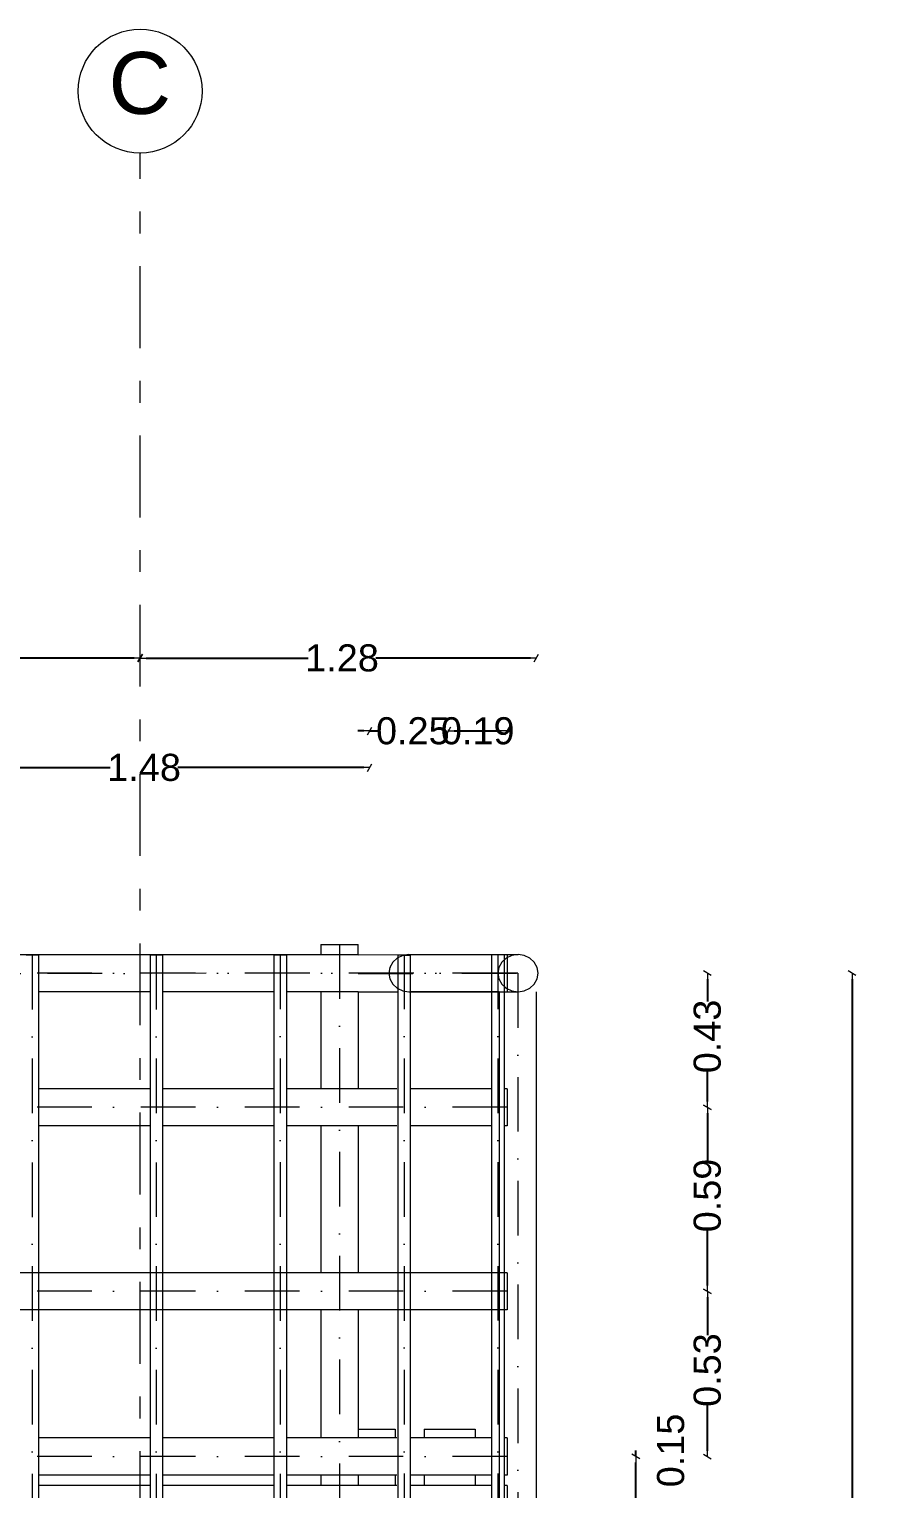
# Model space of a CAD drawing. Header units: millimetres. Extents: x -71878 to 121433, y -67383 to 83273.
# Drawn here: x -22085 to -19371, y 19138 to 23852 of the extents above; entities that cross this region are included whole.
import ezdxf

# ---------------------------------------------------------------- set-up
doc = ezdxf.new("R2010")
doc.units = ezdxf.units.MM
doc.header["$MEASUREMENT"] = 0
doc.set_wipeout_variables(frame=1)
for name, pattern in [('Dot & Dashed', [335.138881, 176.388884, -88.194442, 0, -70.555556]), ('Double Dashed', [546.805537, 264.583325, -105.833328, 70.555556, -105.833328]), ('Wipeout_Contour', [1000, 0, -1000])]:
    doc.linetypes.add(name, pattern=pattern)
for name, color, linetype, lineweight in [('ACOTACIONES', 7, 'Continuous', 9), ('COLUMNAS_Pluma_Nº__1', 7, 'Continuous', 0), ('EJES_Pluma_Nº__21', 7, 'Continuous', 5), ('ENTIRADO_Pluma_Nº__21', 7, 'Continuous', 5), ('Vigas_Pluma_Nº__21', 7, 'Continuous', 5)]:
    doc.layers.add(name, color=color, linetype=linetype, lineweight=lineweight)
doc.layers.add('COLUMNAS', color=7, linetype='Continuous')
doc.layers.add('ENTIRADO_Pluma_Nº__24', color=7, linetype='Continuous', lineweight=5, true_color=0x969696)
doc.layers.add('Vigas_Pluma_Nº__24', color=7, linetype='Continuous', lineweight=5, true_color=0x969696)
doc.styles.add('Estilo_Generado_2', font='Arial.ttf')
doc.styles.add('Estilo_Generado_3', font='swissb.ttf')
doc.dimstyles.new('Estilo_Generado__1', dxfattribs={"dimtxt": 87.5, "dimasz": 19, "dimexe": 0.18, "dimexo": 0, "dimgap": 0.09, "dimtad": 0, "dimlfac": 0.001, "dimzin": 0, "dimdsep": 46, "dimtxsty": 'Estilo_Generado_2', "dimblk": 'ARROWHEAD_2', "dimblk1": 'ARROWHEAD_2', "dimblk2": 'ARROWHEAD_2', "dimcen": 0.09, "dimse1": 1, "dimse2": 1, "dimclrd": 7, "dimclre": 7, "dimclrt": 7, "dimadec": 0, "dimazin": 0, "dimtfac": 1, "dimtmove": 0, "dimatfit": 3, "dimfxl": 1, "dimtolj": 1, "dimtzin": 0, "dimarcsym": 0})
doc.dimstyles.new('Estilo_Generado__2', dxfattribs={"dimtxt": 87.5, "dimasz": 19, "dimexe": 0.18, "dimexo": 0, "dimgap": 0.09, "dimtad": 0, "dimlfac": 0.001, "dimzin": 0, "dimdsep": 46, "dimtxsty": 'Estilo_Generado_2', "dimblk": 'ARROWHEAD_2', "dimblk1": 'ARROWHEAD_2', "dimblk2": 'ARROWHEAD_2', "dimcen": 0.09, "dimse1": 1, "dimse2": 1, "dimclrd": 7, "dimclre": 7, "dimclrt": 7, "dimadec": 0, "dimazin": 0, "dimtfac": 1, "dimtmove": 0, "dimatfit": 3, "dimfxl": 1, "dimtolj": 1, "dimtzin": 0, "dimarcsym": 0})

# ---------------------------------------------------------------- blocks, each defined once
blk = doc.blocks.new('ARROWHEAD_2')
at = {"color": 0, "linetype": 'Continuous', "lineweight": 0}
for p, q in [((0, 0), (-1, 0)), ((-0.38, -0.66), (0.38, 0.66))]:
    blk.add_line(p, q, dxfattribs=at)
blk = doc.blocks.new('*D483')
at = {"layer": 'ACOTACIONES', "color": 7, "linetype": 'Continuous', "lineweight": -2, "transparency": 16777216}
for p, q in [((-22447.7, 21467.7), (-21823, 21467.7)), ((-21004.3, 21467.7), (-21604.3, 21467.7))]:
    blk.add_line(p, q, dxfattribs=at)
at = {"layer": 'Defpoints', "color": 0, "linetype": 'Continuous', "transparency": 16777216}
for p in [(-20985.3, 21467.7), (-22466.7, 19330.5), (-20985.3, 19330.5)]:
    blk.add_point(p, dxfattribs=at)
at = {"layer": 'ACOTACIONES', "color": 7, "linetype": 'Continuous', "lineweight": -2, "transparency": 16777216, "xscale": 19, "yscale": 19, "zscale": 19, "rotation": 180}
blk.add_blockref('ARROWHEAD_2', (-22466.7, 21467.7), dxfattribs=at)
at = {"layer": 'ACOTACIONES', "color": 7, "linetype": 'Continuous', "lineweight": -2, "transparency": 16777216, "xscale": 19, "yscale": 19, "zscale": 19}
blk.add_blockref('ARROWHEAD_2', (-20985.3, 21467.7), dxfattribs=at)
at = {"layer": 'ACOTACIONES', "color": 7, "linetype": 'Continuous', "transparency": 16777216, "insert": (-21713.7, 21467.7), "char_height": 87.5, "attachment_point": 5, "style": 'Estilo_Generado_2'}
blk.add_mtext('\\A1;1.48', dxfattribs=at)
blk = doc.blocks.new('*D484')
at = {"layer": 'ACOTACIONES', "color": 7, "linetype": 'Continuous', "lineweight": -2, "transparency": 16777216}
for p, q in [((-21004.3, 21585.9), (-21023.3, 21585.9)), ((-20985.3, 21585.9), (-20959.2, 21585.9)), ((-20731.9, 21585.9), (-20733.4, 21585.9)), ((-20712.9, 21585.9), (-20693.9, 21585.9))]:
    blk.add_line(p, q, dxfattribs=at)
at = {"layer": 'Defpoints', "color": 0, "linetype": 'Continuous', "transparency": 16777216}
for p in [(-20731.9, 21585.9), (-20985.3, 19330.5), (-20731.9, 19330.5)]:
    blk.add_point(p, dxfattribs=at)
at = {"layer": 'ACOTACIONES', "color": 7, "linetype": 'Continuous', "lineweight": -2, "transparency": 16777216, "xscale": 19, "yscale": 19, "zscale": 19}
blk.add_blockref('ARROWHEAD_2', (-20985.3, 21585.9), dxfattribs=at)
at = {"layer": 'ACOTACIONES', "color": 7, "linetype": 'Continuous', "lineweight": -2, "transparency": 16777216, "xscale": 19, "yscale": 19, "zscale": 19, "rotation": 180}
blk.add_blockref('ARROWHEAD_2', (-20731.9, 21585.9), dxfattribs=at)
at = {"layer": 'ACOTACIONES', "color": 7, "linetype": 'Continuous', "transparency": 16777216, "insert": (-20846.3, 21585.9), "char_height": 87.5, "attachment_point": 5, "style": 'Estilo_Generado_2'}
blk.add_mtext('\\A1;0.25', dxfattribs=at)
blk = doc.blocks.new('*D486')
at = {"layer": 'ACOTACIONES', "color": 7, "linetype": 'Continuous', "lineweight": -2, "transparency": 16777216}
blk.add_line((-20712.9, 21585.9), (-20560.7, 21585.9), dxfattribs=at)
at = {"layer": 'Defpoints', "color": 0, "linetype": 'Continuous', "transparency": 16777216}
for p in [(-20541.7, 21585.9), (-20731.9, 21467.7), (-20541.7, 19302.4)]:
    blk.add_point(p, dxfattribs=at)
at = {"layer": 'ACOTACIONES', "color": 7, "linetype": 'Continuous', "lineweight": -2, "transparency": 16777216, "xscale": 19, "yscale": 19, "zscale": 19, "rotation": 180}
blk.add_blockref('ARROWHEAD_2', (-20731.9, 21585.9), dxfattribs=at)
at = {"layer": 'ACOTACIONES', "color": 7, "linetype": 'Continuous', "lineweight": -2, "transparency": 16777216, "xscale": 19, "yscale": 19, "zscale": 19}
blk.add_blockref('ARROWHEAD_2', (-20541.7, 21585.9), dxfattribs=at)
at = {"layer": 'ACOTACIONES', "color": 7, "linetype": 'Continuous', "transparency": 16777216, "insert": (-20636.8, 21585.9), "char_height": 87.5, "attachment_point": 5, "style": 'Estilo_Generado_2'}
blk.add_mtext('\\A1;0.19', dxfattribs=at)
blk = doc.blocks.new('*D495')
at = {"layer": 'ACOTACIONES', "color": 7, "linetype": 'Continuous', "lineweight": -2, "transparency": 16777216}
for p, q in [((-27150.5, 21821.3), (-24548.6, 21821.3)), ((-21745.5, 21821.3), (-24322.8, 21821.3))]:
    blk.add_line(p, q, dxfattribs=at)
at = {"layer": 'Defpoints', "color": 0, "linetype": 'Continuous', "transparency": 16777216}
for p in [(-21726.5, 21821.3), (-27169.5, 19149.2), (-21726.5, 19149.2)]:
    blk.add_point(p, dxfattribs=at)
at = {"layer": 'ACOTACIONES', "color": 7, "linetype": 'Continuous', "lineweight": -2, "transparency": 16777216, "xscale": 19, "yscale": 19, "zscale": 19, "rotation": 180}
blk.add_blockref('ARROWHEAD_2', (-27169.5, 21821.3), dxfattribs=at)
at = {"layer": 'ACOTACIONES', "color": 7, "linetype": 'Continuous', "lineweight": -2, "transparency": 16777216, "xscale": 19, "yscale": 19, "zscale": 19}
blk.add_blockref('ARROWHEAD_2', (-21726.5, 21821.3), dxfattribs=at)
at = {"layer": 'ACOTACIONES', "color": 7, "linetype": 'Continuous', "transparency": 16777216, "insert": (-24435.7, 21821.3), "char_height": 87.5, "attachment_point": 5, "style": 'Estilo_Generado_2'}
blk.add_mtext('\\A1;5.44', dxfattribs=at)
blk = doc.blocks.new('*D497')
at = {"layer": 'ACOTACIONES', "color": 7, "linetype": 'Continuous', "lineweight": -2, "transparency": 16777216}
for p, q in [((-21707.5, 21821.3), (-21184.1, 21821.3)), ((-20466.8, 21821.3), (-20965.5, 21821.3))]:
    blk.add_line(p, q, dxfattribs=at)
at = {"layer": 'Defpoints', "color": 0, "linetype": 'Continuous', "transparency": 16777216}
for p in [(-20447.8, 21821.3), (-21726.5, 20863.1), (-20447.8, 19319.1)]:
    blk.add_point(p, dxfattribs=at)
at = {"layer": 'ACOTACIONES', "color": 7, "linetype": 'Continuous', "lineweight": -2, "transparency": 16777216, "xscale": 19, "yscale": 19, "zscale": 19, "rotation": 180}
blk.add_blockref('ARROWHEAD_2', (-21726.5, 21821.3), dxfattribs=at)
at = {"layer": 'ACOTACIONES', "color": 7, "linetype": 'Continuous', "lineweight": -2, "transparency": 16777216, "xscale": 19, "yscale": 19, "zscale": 19}
blk.add_blockref('ARROWHEAD_2', (-20447.8, 21821.3), dxfattribs=at)
at = {"layer": 'ACOTACIONES', "color": 7, "linetype": 'Continuous', "transparency": 16777216, "insert": (-21074.8, 21821.3), "char_height": 87.5, "attachment_point": 5, "style": 'Estilo_Generado_2'}
blk.add_mtext('\\A1;1.28', dxfattribs=at)
blk = doc.blocks.new('*D519')
at = {"layer": 'ACOTACIONES', "color": 7, "linetype": 'Continuous', "lineweight": -2, "transparency": 16777216}
for p, q in [((-20126.6, 19242.4), (-20126.6, 19262.1)), ((-20126.6, 19108.2), (-20126.6, 19223.4))]:
    blk.add_line(p, q, dxfattribs=at)
at = {"layer": 'Defpoints', "color": 0, "linetype": 'Continuous', "transparency": 16777216}
for p in [(-20541.7, 19242.4), (-20126.6, 19242.4), (-20541.7, 19089.2)]:
    blk.add_point(p, dxfattribs=at)
at = {"layer": 'ACOTACIONES', "color": 7, "linetype": 'Continuous', "lineweight": -2, "transparency": 16777216, "xscale": 19, "yscale": 19, "zscale": 19}
for p, rotation in [((-20126.6, 19242.4), 90), ((-20126.6, 19089.2), 270)]:
    blk.add_blockref('ARROWHEAD_2', p, dxfattribs=dict(at, rotation=rotation))
at = {"layer": 'ACOTACIONES', "color": 7, "linetype": 'Continuous', "transparency": 16777216, "insert": (-20013.7, 19262.1), "char_height": 87.5, "attachment_point": 5, "rotation": 90, "style": 'Estilo_Generado_2'}
blk.add_mtext('\\A1;0.15', dxfattribs=at)
blk = doc.blocks.new('*D520')
at = {"layer": 'ACOTACIONES', "color": 7, "linetype": 'Continuous', "lineweight": -2, "transparency": 16777216}
for p, q in [((-19895.6, 19757.3), (-19895.6, 19634.6)), ((-19895.6, 19261.4), (-19895.6, 19408.8))]:
    blk.add_line(p, q, dxfattribs=at)
at = {"layer": 'Defpoints', "color": 0, "linetype": 'Continuous', "transparency": 16777216}
for p in [(-20541.7, 19776.3), (-19895.6, 19776.3), (-20541.7, 19242.4)]:
    blk.add_point(p, dxfattribs=at)
at = {"layer": 'ACOTACIONES', "color": 7, "linetype": 'Continuous', "lineweight": -2, "transparency": 16777216, "xscale": 19, "yscale": 19, "zscale": 19}
for p, rotation in [((-19895.6, 19776.3), 90), ((-19895.6, 19242.4), 270)]:
    blk.add_blockref('ARROWHEAD_2', p, dxfattribs=dict(at, rotation=rotation))
at = {"layer": 'ACOTACIONES', "color": 7, "linetype": 'Continuous', "transparency": 16777216, "insert": (-19895.6, 19521.7), "char_height": 87.5, "attachment_point": 5, "rotation": 90, "style": 'Estilo_Generado_2'}
blk.add_mtext('\\A1;0.53', dxfattribs=at)
blk = doc.blocks.new('*D521')
at = {"layer": 'ACOTACIONES', "color": 7, "linetype": 'Continuous', "lineweight": -2, "transparency": 16777216}
for p, q in [((-19895.6, 20351.3), (-19895.6, 20198.5)), ((-19895.6, 19795.3), (-19895.6, 19972.8))]:
    blk.add_line(p, q, dxfattribs=at)
at = {"layer": 'Defpoints', "color": 0, "linetype": 'Continuous', "transparency": 16777216}
for p in [(-20541.7, 20370.3), (-19895.6, 20370.3), (-20541.7, 19776.3)]:
    blk.add_point(p, dxfattribs=at)
at = {"layer": 'ACOTACIONES', "color": 7, "linetype": 'Continuous', "lineweight": -2, "transparency": 16777216, "xscale": 19, "yscale": 19, "zscale": 19}
for p, rotation in [((-19895.6, 20370.3), 90), ((-19895.6, 19776.3), 270)]:
    blk.add_blockref('ARROWHEAD_2', p, dxfattribs=dict(at, rotation=rotation))
at = {"layer": 'ACOTACIONES', "color": 7, "linetype": 'Continuous', "transparency": 16777216, "insert": (-19895.6, 20085.6), "char_height": 87.5, "attachment_point": 5, "rotation": 90, "style": 'Estilo_Generado_2'}
blk.add_mtext('\\A1;0.59', dxfattribs=at)
blk = doc.blocks.new('*D522')
at = {"layer": 'ACOTACIONES', "color": 7, "linetype": 'Continuous', "lineweight": -2, "transparency": 16777216}
for p, q in [((-19895.6, 20784.5), (-19895.6, 20712.1)), ((-19895.6, 20389.3), (-19895.6, 20486.3))]:
    blk.add_line(p, q, dxfattribs=at)
at = {"layer": 'Defpoints', "color": 0, "linetype": 'Continuous', "transparency": 16777216}
for p in [(-20507.8, 20803.5), (-19895.6, 20803.5), (-20541.7, 20370.3)]:
    blk.add_point(p, dxfattribs=at)
at = {"layer": 'ACOTACIONES', "color": 7, "linetype": 'Continuous', "lineweight": -2, "transparency": 16777216, "xscale": 19, "yscale": 19, "zscale": 19}
for p, rotation in [((-19895.6, 20803.5), 90), ((-19895.6, 20370.3), 270)]:
    blk.add_blockref('ARROWHEAD_2', p, dxfattribs=dict(at, rotation=rotation))
at = {"layer": 'ACOTACIONES', "color": 7, "linetype": 'Continuous', "transparency": 16777216, "insert": (-19895.6, 20599.2), "char_height": 87.5, "attachment_point": 5, "rotation": 90, "style": 'Estilo_Generado_2'}
blk.add_mtext('\\A1;0.43', dxfattribs=at)
blk = doc.blocks.new('*D523')
at = {"layer": 'ACOTACIONES', "color": 7, "linetype": 'Continuous', "lineweight": -2, "transparency": 16777216}
for p, q in [((-19428.7, 20784.5), (-19428.7, 15480)), ((-19428.7, 9857.1), (-19428.7, 15193.3))]:
    blk.add_line(p, q, dxfattribs=at)
at = {"layer": 'Defpoints', "color": 0, "linetype": 'Continuous', "transparency": 16777216}
for p in [(-20507.8, 20803.5), (-19428.7, 20803.5), (-20507.8, 9838.1)]:
    blk.add_point(p, dxfattribs=at)
at = {"layer": 'ACOTACIONES', "color": 7, "linetype": 'Continuous', "lineweight": -2, "transparency": 16777216, "xscale": 19, "yscale": 19, "zscale": 19}
for p, rotation in [((-19428.7, 20803.5), 90), ((-19428.7, 9838.1), 270)]:
    blk.add_blockref('ARROWHEAD_2', p, dxfattribs=dict(at, rotation=rotation))
at = {"layer": 'ACOTACIONES', "color": 7, "linetype": 'Continuous', "transparency": 16777216, "insert": (-19428.7, 15336.6), "char_height": 87.5, "attachment_point": 5, "rotation": 90, "style": 'Estilo_Generado_2'}
blk.add_mtext('\\A1;10.97', dxfattribs=at)

msp = doc.modelspace()

# ---------------------------------------------------------------- linework, layer by layer
at = {"layer": 'EJES_Pluma_Nº__21', "linetype": 'Double Dashed'}
for p, q in [((-21726.504, 23452.423), (-21726.504, 23452.422)), ((-21726.504, 14620.49), (-21726.504, 23452.423))]:
    msp.add_line(p, q, dxfattribs=at)
at = {"layer": 'EJES_Pluma_Nº__21', "linetype": 'Continuous'}
msp.add_circle((-21726.504, 23652.422), 200, dxfattribs=at)
at = {"layer": 'EJES_Pluma_Nº__21', "linetype": 'Double Dashed'}
msp.add_point((-21726.504, 23452.423), dxfattribs=at)
msp.add_point((-21726.504, 23452.423), dxfattribs=at)
at = {"layer": 'ENTIRADO_Pluma_Nº__21', "linetype": 'Continuous'}
for p, q in [((-22094.507, 20862.932), (-22054.507, 20862.932)), ((-22054.507, 20862.932), (-22054.507, 9971.763)), ((-21694.507, 20863.068), (-21694.507, 9971.763)), ((-21694.507, 20863.068), (-21654.507, 20863.068)), ((-21654.507, 20863.068), (-21654.507, 9971.763)), ((-21294.507, 20863.205), (-21294.507, 9971.763)), ((-21294.507, 20863.205), (-21254.507, 20863.205)), ((-21254.507, 20863.205), (-21254.507, 9971.763))]:
    msp.add_line(p, q, dxfattribs=at)
at = {"layer": 'ENTIRADO_Pluma_Nº__24', "linetype": 'Dot & Dashed'}
for p, q in [((-22074.507, 20862.932), (-22074.507, 9971.763)), ((-21674.507, 20863.068), (-21674.507, 9971.763)), ((-21274.507, 20863.205), (-21274.507, 9971.763))]:
    msp.add_line(p, q, dxfattribs=at)
at = {"layer": 'Vigas_Pluma_Nº__21', "linetype": 'Continuous'}
for p, q in [((-21142.993, 20896.623), (-21142.993, 20862.793)), ((-21142.993, 20896.623), (-21022.993, 20896.623)), ((-21023.072, 20862.793), (-21022.993, 20896.623)), ((-21023.072, 20862.793), (-22481.07, 20862.793)), ((-21694.507, 20743.061), (-22054.507, 20742.939)), ((-21294.507, 20743.198), (-21654.507, 20743.075)), ((-21022.915, 20742.793), (-21254.507, 20743.211)), ((-21142.993, 20743.01), (-21142.993, 20430.332)), ((-21022.915, 20742.793), (-21022.993, 20430.332)), ((-21694.507, 20430.332), (-22054.507, 20430.332)), ((-21294.507, 20430.332), (-21654.507, 20430.332)), ((-20898.095, 20430.332), (-21254.507, 20430.332)), ((-20591.931, 20430.332), (-20854.507, 20430.332)), ((-20541.684, 20430.332), (-20551.931, 20430.332)), ((-20541.684, 20430.332), (-20541.684, 20310.332)), ((-21694.507, 20310.332), (-22054.507, 20310.332)), ((-21294.507, 20310.332), (-21654.507, 20310.332)), ((-20898.095, 20310.332), (-21254.507, 20310.332)), ((-21142.993, 20310.332), (-21142.993, 19836.29)), ((-21022.993, 20310.332), (-21022.993, 19836.29)), ((-20591.931, 20310.332), (-20854.507, 20310.332)), ((-20541.684, 20310.332), (-20551.931, 20310.332)), ((-20541.684, 19836.29), (-22581.906, 19836.29)), ((-20541.684, 19836.29), (-20541.684, 19716.29)), ((-20541.684, 19716.29), (-22581.906, 19716.29)), ((-21142.993, 19716.29), (-21142.993, 19302.356)), ((-21022.993, 19716.29), (-21022.993, 19302.356)), ((-21022.993, 19330.492), (-20902.993, 19330.492)), ((-21022.993, 19330.492), (-20948.542, 19330.492)), ((-20902.993, 19330.492), (-20902.993, 19302.356)), ((-20809.315, 19330.492), (-20809.315, 19302.356)), ((-20809.315, 19330.492), (-20689.315, 19330.492)), ((-20764.544, 19330.492), (-20644.544, 19330.492)), ((-20644.544, 19330.492), (-20644.544, 19302.356)), ((-21694.507, 19302.356), (-22054.507, 19302.356)), ((-21294.507, 19302.356), (-21654.507, 19302.356)), ((-20898.095, 19302.356), (-21254.507, 19302.356)), ((-20591.931, 19302.356), (-20854.507, 19302.356)), ((-20541.684, 19302.356), (-20551.931, 19302.356)), ((-20541.684, 19302.356), (-20541.684, 19182.356)), ((-21694.507, 19182.356), (-22054.507, 19182.356)), ((-21694.507, 19149.218), (-22054.507, 19149.218)), ((-21294.507, 19182.356), (-21654.507, 19182.356)), ((-21294.507, 19149.218), (-21654.507, 19149.218)), ((-20898.095, 19182.356), (-21254.507, 19182.356)), ((-20898.095, 19149.218), (-21254.507, 19149.218)), ((-21142.993, 19182.356), (-21142.993, 19149.218)), ((-21022.993, 19182.356), (-21022.993, 19149.218)), ((-20902.993, 19182.356), (-20902.993, 19149.218)), ((-20591.931, 19182.356), (-20854.507, 19182.356)), ((-20591.931, 19149.218), (-20854.507, 19149.218)), ((-20809.315, 19182.356), (-20809.315, 19149.218)), ((-20644.544, 19182.356), (-20644.544, 19149.218)), ((-20541.684, 19182.356), (-20551.931, 19182.356)), ((-20541.684, 19149.218), (-20551.931, 19149.218)), ((-20541.684, 19149.218), (-20541.684, 19029.218))]:
    msp.add_line(p, q, dxfattribs=at)
at = {"layer": 'Vigas_Pluma_Nº__24', "linetype": 'Dot & Dashed'}
for p, q in [((-21082.993, 20896.623), (-21082.993, 16821.846)), ((-20541.684, 20370.332), (-22432.952, 20370.332)), ((-20541.684, 19776.29), (-22581.906, 19776.29)), ((-20541.684, 19242.356), (-22581.244, 19242.356))]:
    msp.add_line(p, q, dxfattribs=at)

# ---------------------------------------------------------------- texts
at = {"layer": 'EJES_Pluma_Nº__21', "linetype": 'Continuous', "insert": (-21828.458, 23677.354), "char_height": 200, "attachment_point": 4, "style": 'Estilo_Generado_3'}
msp.add_mtext('\\A1;{\\fSwis721 BT|b0|i0|c0|p34;C}', dxfattribs=at)

# ---------------------------------------------------------------- dimensions: what is measured, and where the dimension line sits
at = {"layer": 'ACOTACIONES', "linetype": 'Continuous'}
for base, p1, p2, picture, middle in [((-21726.504, 21821.319), (-27169.525, 19149.218), (-21726.504, 19149.218), '*D495', (-24435.678, 21821.319)), ((-20985.337, 21467.73), (-22466.654, 19330.492), (-20985.337, 19330.492), '*D483', (-21713.659, 21467.73))]:
    dim = msp.add_linear_dim(base=base, p1=p1, p2=p2, dimstyle='Estilo_Generado__1', dxfattribs=at)
    dim.commit()
    dim.dimension.update_dxf_attribs({"geometry": picture, "text_midpoint": middle, "dimtype": 160})
for base, p1, p2, picture, middle in [((-19895.552, 20370.332), (-20541.684, 19776.29), (-20541.684, 20370.332), '*D521', (-19895.552, 20085.647)), ((-19895.552, 19776.29), (-20541.684, 19242.356), (-20541.684, 19776.29), '*D520', (-19895.552, 19521.66)), ((-20126.574, 19242.356), (-20541.684, 19089.218), (-20541.684, 19242.356), '*D519', (-20013.677, 19262.082))]:
    dim = msp.add_linear_dim(base=base, p1=p1, p2=p2, angle=90, dimstyle='Estilo_Generado__2', dxfattribs=at)
    dim.commit()
    dim.dimension.update_dxf_attribs({"geometry": picture, "text_midpoint": middle, "dimtype": 160, "text_rotation": 90})

# ---------------------------------------------------------------- wipeouts: each hides what was drawn before it
at = {"color": 254, "linetype": 'Wipeout_Contour', "lineweight": 0, "ltscale": 233815.106786}
msp.add_wipeout([(-20506.693, 20863.43), (-20858.848, 20863.43), (-20878.845, 20860.493), (-20526.69, 20860.493)], dxfattribs=at).dxf.layer = 'COLUMNAS'

# ---------------------------------------------------------------- next in the draw order: wipeouts: each hides what was drawn before it
at = {"color": 254, "linetype": 'Wipeout_Contour', "lineweight": 0, "ltscale": 233741.79211}
msp.add_wipeout([(-20526.69, 20860.493), (-20878.845, 20860.493), (-20896.884, 20851.971), (-20544.73, 20851.971)], dxfattribs=at).dxf.layer = 'COLUMNAS'

# ---------------------------------------------------------------- next in the draw order: wipeouts: each hides what was drawn before it
at = {"color": 254, "linetype": 'Wipeout_Contour', "lineweight": 0, "ltscale": 1171209.371339244}
msp.add_wipeout([(-20486.696, 20860.493), (-20506.693, 20863.43), (-20526.69, 20860.493), (-20544.73, 20851.971), (-20559.046, 20838.697), (-20568.238, 20821.971), (-20571.405, 20803.43), (-20568.238, 20784.889), (-20559.046, 20768.163), (-20544.73, 20754.889), (-20526.69, 20746.367), (-20506.693, 20743.43), (-20486.696, 20746.367), (-20468.656, 20754.889), (-20454.34, 20768.163), (-20445.148, 20784.889), (-20441.981, 20803.43), (-20445.148, 20821.971), (-20454.34, 20838.697), (-20468.656, 20851.971)], dxfattribs=at).dxf.layer = 'COLUMNAS'

# ---------------------------------------------------------------- next in the draw order: linework, layer by layer
at = {"layer": 'Vigas_Pluma_Nº__21', "linetype": 'Continuous'}
msp.add_line((-20447.803, 20743.486), (-20447.803, 9898.123), dxfattribs=at)

# ---------------------------------------------------------------- next in the draw order: wipeouts: each hides what was drawn before it
at = {"color": 254, "linetype": 'Wipeout_Contour', "lineweight": 0, "ltscale": 233517.99237}
msp.add_wipeout([(-20526.69, 20746.367), (-20878.845, 20746.367), (-20858.848, 20743.43), (-20506.693, 20743.43)], dxfattribs=at).dxf.layer = 'COLUMNAS'

# ---------------------------------------------------------------- next in the draw order: wipeouts: each hides what was drawn before it
at = {"color": 254, "linetype": 'Wipeout_Contour', "lineweight": 0, "ltscale": 233473.695546}
msp.add_wipeout([(-20544.73, 20754.889), (-20896.884, 20754.889), (-20878.845, 20746.367), (-20526.69, 20746.367)], dxfattribs=at).dxf.layer = 'COLUMNAS'

# ---------------------------------------------------------------- next in the draw order: linework, layer by layer
at = {"layer": 'Vigas_Pluma_Nº__24', "linetype": 'Dot & Dashed'}
msp.add_line((-20507.803, 20803.466), (-20507.803, 9838.103), dxfattribs=at)

# ---------------------------------------------------------------- next in the draw order: dimensions: what is measured, and where the dimension line sits
at = {"layer": 'ACOTACIONES', "linetype": 'Continuous'}
dim = msp.add_linear_dim(base=(-19428.706, 20803.466), p1=(-20507.803, 9838.103), p2=(-20507.787, 20803.466), angle=90, dimstyle='Estilo_Generado__2', dxfattribs=at)
dim.commit()
dim.dimension.update_dxf_attribs({"geometry": '*D523', "text_midpoint": (-19428.706, 15336.638), "dimtype": 160, "text_rotation": 90})

# ---------------------------------------------------------------- next in the draw order: wipeouts: each hides what was drawn before it
at = {"color": 254, "linetype": 'Wipeout_Contour', "lineweight": 0, "ltscale": 233451.315037}
msp.add_wipeout([(-20559.046, 20768.163), (-20911.201, 20768.163), (-20896.884, 20754.889), (-20544.73, 20754.889)], dxfattribs=at).dxf.layer = 'COLUMNAS'

# ---------------------------------------------------------------- next in the draw order: linework, layer by layer
at = {"layer": 'COLUMNAS_Pluma_Nº__1', "linetype": 'Continuous', "flags": 128}
msp.add_lwpolyline([(-20858.848, 20743.43), (-20506.693, 20743.43)], dxfattribs=at)
at = {"layer": 'Vigas_Pluma_Nº__21', "linetype": 'Continuous'}
for p, q in [((-21022.915, 20742.793), (-20894.507, 20743.334)), ((-20567.803, 20743.446), (-20854.507, 20743.348)), ((-20567.803, 20743.388), (-20567.803, 9898.082))]:
    msp.add_line(p, q, dxfattribs=at)

# ---------------------------------------------------------------- next in the draw order: wipeouts: each hides what was drawn before it
at = {"color": 254, "linetype": 'Wipeout_Contour', "lineweight": 0, "ltscale": 233453.046243}
msp.add_wipeout([(-20568.238, 20784.889), (-20920.392, 20784.889), (-20911.201, 20768.163), (-20559.046, 20768.163)], dxfattribs=at).dxf.layer = 'COLUMNAS'

# ---------------------------------------------------------------- next in the draw order: wipeouts: each hides what was drawn before it
at = {"color": 254, "linetype": 'Wipeout_Contour', "lineweight": 0, "ltscale": 233478.7176}
msp.add_wipeout([(-20571.405, 20803.43), (-20923.56, 20803.43), (-20920.392, 20784.889), (-20568.238, 20784.889)], dxfattribs=at).dxf.layer = 'COLUMNAS'

# ---------------------------------------------------------------- next in the draw order: wipeouts: each hides what was drawn before it
at = {"color": 254, "linetype": 'Wipeout_Contour', "lineweight": 0, "ltscale": 233525.808178}
msp.add_wipeout([(-20568.238, 20821.971), (-20920.392, 20821.971), (-20923.56, 20803.43), (-20571.405, 20803.43)], dxfattribs=at).dxf.layer = 'COLUMNAS'

# ---------------------------------------------------------------- next in the draw order: wipeouts: each hides what was drawn before it
at = {"color": 254, "linetype": 'Wipeout_Contour', "lineweight": 0, "ltscale": 233589.69752}
msp.add_wipeout([(-20559.046, 20838.697), (-20911.201, 20838.697), (-20920.392, 20821.971), (-20568.238, 20821.971)], dxfattribs=at).dxf.layer = 'COLUMNAS'

# ---------------------------------------------------------------- next in the draw order: linework, layer by layer
at = {"layer": 'Vigas_Pluma_Nº__24', "linetype": 'Dot & Dashed'}
for p, q in [((-20507.787, 20803.466), (-22481.05, 20802.793)), ((-20541.616, 20803.323), (-22432.884, 20803.323)), ((-21022.993, 20802.793), (-20507.787, 20803.466))]:
    msp.add_line(p, q, dxfattribs=at)

# ---------------------------------------------------------------- next in the draw order: dimensions: what is measured, and where the dimension line sits
at = {"layer": 'ACOTACIONES', "linetype": 'Continuous'}
dim = msp.add_linear_dim(base=(-19895.552, 20803.466), p1=(-20541.684, 20370.332), p2=(-20507.787, 20803.466), angle=90, dimstyle='Estilo_Generado__2', dxfattribs=at)
dim.commit()
dim.dimension.update_dxf_attribs({"geometry": '*D522', "text_midpoint": (-19895.552, 20599.236), "dimtype": 160, "text_rotation": 90})

# ---------------------------------------------------------------- next in the draw order: wipeouts: each hides what was drawn before it
at = {"color": 254, "linetype": 'Wipeout_Contour', "lineweight": 0, "ltscale": 233664.122101}
msp.add_wipeout([(-20544.73, 20851.971), (-20896.884, 20851.971), (-20911.201, 20838.697), (-20559.046, 20838.697)], dxfattribs=at).dxf.layer = 'COLUMNAS'

# ---------------------------------------------------------------- next in the draw order: linework, layer by layer
at = {"layer": 'COLUMNAS_Pluma_Nº__1', "linetype": 'Continuous', "flags": 128}
for points in [[(-20858.848, 20863.43), (-20878.845, 20860.493), (-20896.884, 20851.971), (-20911.201, 20838.697), (-20920.392, 20821.971), (-20923.56, 20803.43), (-20920.392, 20784.889), (-20911.201, 20768.163), (-20896.884, 20754.889), (-20878.845, 20746.367), (-20858.848, 20743.43)], [(-20858.848, 20863.43), (-20506.693, 20863.43)]]:
    msp.add_lwpolyline(points, dxfattribs=at)
msp.add_lwpolyline([(-20526.69, 20860.493), (-20544.73, 20851.971), (-20559.046, 20838.697), (-20568.238, 20821.971), (-20571.405, 20803.43), (-20568.238, 20784.889), (-20559.046, 20768.163), (-20544.73, 20754.889), (-20526.69, 20746.367), (-20506.693, 20743.43), (-20486.696, 20746.367), (-20468.656, 20754.889), (-20454.34, 20768.163), (-20445.148, 20784.889), (-20441.981, 20803.43), (-20445.148, 20821.971), (-20454.34, 20838.697), (-20468.656, 20851.971), (-20486.696, 20860.493), (-20506.693, 20863.43)], close=True, dxfattribs=at)
at = {"layer": 'ENTIRADO_Pluma_Nº__21', "linetype": 'Continuous'}
for p, q in [((-20894.507, 20863.341), (-20894.507, 9971.763)), ((-20894.507, 20863.341), (-20854.507, 20863.341)), ((-20854.507, 20863.341), (-20854.507, 9971.763)), ((-20591.931, 20863.444), (-20591.931, 9971.763)), ((-20591.931, 20863.444), (-20551.931, 20863.444)), ((-20551.931, 20863.444), (-20551.931, 19029.218))]:
    msp.add_line(p, q, dxfattribs=at)
at = {"layer": 'ENTIRADO_Pluma_Nº__24', "linetype": 'Dot & Dashed'}
for p, q in [((-20874.507, 20863.341), (-20874.507, 9971.763)), ((-20571.931, 20863.444), (-20571.931, 9971.763))]:
    msp.add_line(p, q, dxfattribs=at)
at = {"layer": 'Vigas_Pluma_Nº__21', "linetype": 'Continuous'}
for p, q in [((-21023.072, 20862.793), (-20507.836, 20863.466)), ((-20541.616, 20863.323), (-20541.616, 20743.323))]:
    msp.add_line(p, q, dxfattribs=at)

# ---------------------------------------------------------------- next in the draw order: dimensions: what is measured, and where the dimension line sits
at = {"layer": 'ACOTACIONES', "linetype": 'Continuous'}
for base, p1, p2, picture, middle in [((-20447.803, 21821.319), (-21726.504, 20863.05), (-20447.803, 19319.123), '*D497', (-21074.817, 21821.319)), ((-20731.914, 21585.855), (-20985.337, 19330.492), (-20731.914, 19330.492), '*D484', (-20846.289, 21585.855)), ((-20541.684, 21585.855), (-20731.914, 21467.73), (-20541.684, 19302.356), '*D486', (-20636.799, 21585.855))]:
    dim = msp.add_linear_dim(base=base, p1=p1, p2=p2, dimstyle='Estilo_Generado__1', dxfattribs=at)
    dim.commit()
    dim.dimension.update_dxf_attribs({"geometry": picture, "text_midpoint": middle, "dimtype": 160})

doc.saveas('drawing.dxf')
